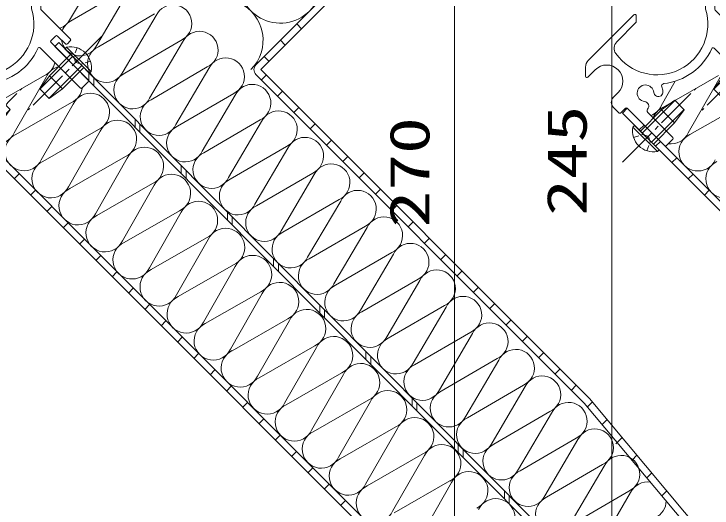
# Model space of a CAD drawing. Units: millimetres, scale not verified. Extents: x -791 to 791, y -562 to 562.
# Drawn here: x 258 to 409.3, y -220.9 to -113.9 of the extents above; entities that cross this region are included whole.
import ezdxf
from ezdxf.enums import TextEntityAlignment as Align

# ---------------------------------------------------------------- set-up
doc = ezdxf.new("R2010")
doc.units = ezdxf.units.MM
doc.header["$LTSCALE"] = 2
doc.linetypes.add('CHAIN2', pattern=[12, 9, -1, 1, -1])
doc.linetypes.add('DASHED1', pattern=[1.8, 1.2, -0.6])
doc.layers.add('0-2_USERZ', color=3, linetype='Continuous', lineweight=9)
doc.layers.add('1-1_SHAPE', color=7, linetype='Continuous', lineweight=9)
doc.styles.add('ＭＳ ゴシック', font='')
doc.styles.get('ＭＳ ゴシック').set_extended_font_data('MS Gothic')

# ---------------------------------------------------------------- blocks, each defined once
blk = doc.blocks.new('A$C25DB647E')
at = {"layer": '1-1_SHAPE'}
for p, q in [((-8.57, 0), (40.933, 0)), ((-155.89, -147.071), (-8.994, -0.176)), ((41.357, -0.176), (90.303, -49.121)), ((-7.337, -4.176), (-46.431, -43.269)), ((39.276, -4), (-6.913, -4)), ((76.757, -41.232), (39.7, -4.176)), ((91.181, -51.243), (91.181, -54.321)), ((-57.55, -54.388), (-147.861, -144.699)), ((83.639, -57.449), (66.103, -74.985)), ((86.468, -59.429), (84.488, -57.449)), ((90.303, -56.442), (87.316, -59.429)), ((62.568, -71.449), (72.781, -61.236)), ((65.255, -74.985), (62.568, -72.298)), ((-158.819, -178.352), (-158.819, -154.142)), ((-154.819, -158.996), (-154.819, -178.518)), ((-209.647, -200.828), (-189.843, -181.024)), ((-188.819, -181.449), (-188.819, -183.994)), ((-154.643, -178.942), (-142.05, -191.535)), ((-188.994, -184.418), (-197.259, -192.683)), ((-148.414, -190.262), (-150.394, -192.242)), ((-144.172, -193.656), (-147.566, -190.262)), ((-150.394, -193.09), (-134.272, -209.212)), ((-142.05, -192.383), (-143.323, -193.656)), ((-137.808, -212.748), (-155.115, -195.441)), ((-210.819, -207.623), (-210.819, -203.657)), ((-206.57, -204.823), (-209.794, -208.047)), ((-134.272, -210.061), (-136.959, -212.748)), ((-198.779, -216.831), (-196.671, -214.722)), ((-196.375, -223.477), (-198.779, -221.073)), ((-193.546, -221.497), (-195.526, -223.477)), ((-176.576, -237.619), (-192.698, -221.497)), ((-183.858, -223.266), (-173.04, -234.084)), ((-173.04, -234.932), (-175.727, -237.619))]:
    blk.add_line(p, q, dxfattribs=at)
for centre, radius, start, end in [((-8.57, -0.6), 0.6, 90, 135), ((40.933, -0.6), 0.6, 45, 90), ((-6.913, -4.6), 0.6, 90, 135), ((39.276, -4.6), 0.6, 45, 90), ((75.343, -42.646), 2, 256.99016, 45), ((-45.724, -43.976), 1, 135, 248.90775), ((-48.819, -52), 7.6, 5.92483, 68.90775), ((73.181, -52), 7.6, 76.99016, 129.07517), ((69.651, -47.653), 2, 129.07517, 309.07517), ((-48.819, -52), 3.6, 5.92483, 264.07517), ((-43.249, -51.422), 2, 185.92483, 5.92483), ((73.181, -52), 3.6, 230.92483, 129.07517), ((88.181, -51.243), 3, 0, 45), ((-56.842, -55.095), 1, 21.09225, 135), ((69.651, -56.347), 2, 50.92483, 230.92483), ((88.181, -54.321), 3, 315, 0), ((-48.819, -52), 7.6, 201.09225, 264.07517), ((-49.397, -57.57), 2, 264.07517, 84.07517), ((84.064, -57.873), 0.6, 45, 135), ((73.181, -52), 7.6, 230.92483, 262.60372), ((72.074, -60.528), 1, 315, 82.60372), ((86.892, -59.004), 0.6, 225, 315), ((62.992, -71.874), 0.6, 135, 225), ((65.679, -74.561), 0.6, 225, 315), ((-147.154, -145.407), 1, 135, 272.23562), ((-148.819, -154.142), 10, 135, 180), ((-146.819, -154), 7.6, 5.92483, 92.23562), ((-146.819, -154), 3.6, 5.92483, 264.07517), ((-141.249, -153.422), 2, 185.92483, 5.92483), ((-153.819, -158.996), 1, 35.51598, 180), ((-146.819, -154), 7.6, 215.51598, 264.07517), ((-147.397, -159.57), 2, 264.07517, 84.07517), ((-158.219, -178.352), 0.6, 180, 197.10795), ((-179.819, -185), 22, 215.73023, 17.10795), ((-189.419, -181.449), 0.6, 0, 135), ((-154.219, -178.518), 0.6, 180, 225), ((-189.419, -183.994), 0.6, 315, 0), ((-147.99, -190.686), 0.6, 45, 135), ((-194.431, -195.511), 4, 135, 215.73023), ((-149.97, -192.666), 0.6, 135, 225), ((-142.475, -191.959), 0.6, 315, 45), ((-179.819, -185), 26, 276.37029, 335.89106), ((-155.539, -195.865), 0.6, 45, 155.89106), ((-143.748, -193.232), 0.6, 225, 315), ((-206.819, -203.657), 4, 135, 180), ((-201.621, -209.772), 7, 315, 135), ((-210.219, -207.623), 0.6, 180, 315), ((-184.819, -215), 3.6, 5.92483, 264.07517), ((-176.823, -211.833), 1, 96.37029, 201.606), ((-134.697, -209.637), 0.6, 315, 45), ((-179.249, -214.422), 2, 185.92483, 5.92483), ((-184.819, -215), 7.6, 5.92483, 21.606), ((-137.384, -212.324), 0.6, 225, 315), ((-196.658, -218.952), 3, 135, 225), ((-185.397, -220.57), 2, 318.46814, 84.07517), ((-195.951, -223.053), 0.6, 225, 315), ((-193.122, -221.922), 0.6, 45, 135), ((-183.151, -222.559), 1, 138.46814, 225), ((-173.465, -234.508), 0.6, 315, 45), ((-176.152, -237.195), 0.6, 225, 315)]:
    blk.add_arc(centre, radius, start, end, dxfattribs=at)
blk = doc.blocks.new('A$C41E34B6F')
at = {"layer": '0-2_USERZ', "color": 4}
for p, q in [((0, -7.5), (0, 7.5)), ((-20, 2.9), (-13, 4)), ((0, 4), (-13, 4)), ((-20, -2.9), (-20, 2.9)), ((0, 2.8), (-20, 2.8)), ((0, -2.8), (-20, -2.8)), ((-20, -2.9), (-13, -4)), ((1.018, -7.5), (0, -7.5))]:
    blk.add_line(p, q, dxfattribs=at)
at = {"layer": '0-2_USERZ', "color": 1, "linetype": 'CHAIN2'}
blk.add_line((15, 0), (-30, 0), dxfattribs=at)
at = {"layer": '0-2_USERZ', "color": 4}
for points in [[(1.018, -7.5), (1.018, 7.5), (0, 7.5)], [(0, -4), (-13, -4), (-13, 4)]]:
    blk.add_lwpolyline(points, dxfattribs=at)
at = {"layer": '0-2_USERZ', "color": 4, "linetype": 'DASHED1'}
for points in [[(4.018, 4.1), (0.307, 2.29), (-0.91, 0)], [(4.018, -4.1), (0.307, -2.29), (-0.91, 0)]]:
    blk.add_lwpolyline(points, dxfattribs=at)
at = {"layer": '0-2_USERZ', "color": 4}
blk.add_arc((-4.054, 0), 9.054, 304.06671, 55.93329, dxfattribs=at)
blk = doc.blocks.new('A$C521773B6')
at = {"layer": '0-2_USERZ', "color": 4}
for p, q in [((-367.153, 307.268), (-352.839, 331.549)), ((-342.109, 320.764), (-366.464, 306.576)), ((-355.734, 295.79), (-341.421, 320.072)), ((-330.691, 309.286), (-355.046, 295.098)), ((-344.316, 284.313), (-330.002, 308.594)), ((-319.272, 297.808), (-343.627, 283.62)), ((-332.897, 272.835), (-318.583, 297.116)), ((-307.853, 286.331), (-332.208, 272.143)), ((-321.478, 261.357), (-307.165, 285.638)), ((-378.412, 282.625), (-402.494, 268.831)), ((-391.49, 257.832), (-377.706, 281.919)), ((-296.435, 274.853), (-320.79, 260.665)), ((-310.06, 249.879), (-295.746, 274.161)), ((-366.702, 270.919), (-390.784, 257.126)), ((-379.78, 246.127), (-365.996, 270.214)), ((-285.016, 263.375), (-309.371, 249.187)), ((-298.641, 238.402), (-284.328, 262.683)), ((-354.992, 259.214), (-379.074, 245.421)), ((-368.07, 234.421), (-354.286, 258.508)), ((-273.598, 251.897), (-297.953, 237.709)), ((-287.223, 226.924), (-272.909, 251.205)), ((-343.282, 247.509), (-367.363, 233.715)), ((-356.36, 222.716), (-342.576, 246.803)), ((-262.179, 240.419), (-286.534, 226.232)), ((-275.804, 215.446), (-261.49, 239.727)), ((-331.572, 235.804), (-355.653, 222.01)), ((-344.65, 211.011), (-330.866, 235.098)), ((-250.76, 228.942), (-275.115, 214.754)), ((-264.385, 203.968), (-250.072, 228.249)), ((-319.862, 224.098), (-343.943, 210.305)), ((-332.94, 199.306), (-319.156, 223.392)), ((-239.342, 217.464), (-263.697, 203.276)), ((-252.967, 192.49), (-238.653, 216.772)), ((-308.152, 212.393), (-332.233, 198.6)), ((-321.23, 187.6), (-307.446, 211.687)), ((-227.923, 205.986), (-252.278, 191.798)), ((-241.548, 181.013), (-227.235, 205.294)), ((-296.442, 200.688), (-320.523, 186.894)), ((-309.52, 175.895), (-295.736, 199.982)), ((-216.505, 194.508), (-240.86, 180.32)), ((-230.13, 169.535), (-215.816, 193.816)), ((-284.732, 188.983), (-308.813, 175.189)), ((-297.81, 164.19), (-284.026, 188.277)), ((-205.086, 183.03), (-229.441, 168.843)), ((-218.711, 158.057), (-204.397, 182.338)), ((-273.022, 177.277), (-297.103, 163.484)), ((-286.099, 152.484), (-272.316, 176.571)), ((-193.667, 171.553), (-218.022, 157.365)), ((-207.292, 146.579), (-192.979, 170.861)), ((-261.312, 165.572), (-285.393, 151.779)), ((-274.389, 140.779), (-260.606, 164.866)), ((-182.249, 160.075), (-206.604, 145.887)), ((-195.874, 135.101), (-181.56, 159.383)), ((-249.602, 153.867), (-273.683, 140.073)), ((-262.679, 129.074), (-248.896, 153.161)), ((-170.83, 148.597), (-195.185, 134.409)), ((-184.455, 123.624), (-170.142, 147.905)), ((-237.892, 142.161), (-261.973, 128.368)), ((-250.969, 117.369), (-237.186, 141.456)), ((-159.412, 137.119), (-183.766, 122.931)), ((-173.036, 112.146), (-158.723, 136.427)), ((-226.182, 130.456), (-250.263, 116.663)), ((-239.259, 105.663), (-225.476, 129.75)), ((-147.993, 125.642), (-172.348, 111.454)), ((-161.618, 100.668), (-147.304, 124.949)), ((-214.472, 118.751), (-238.553, 104.957)), ((-227.549, 93.958), (-213.766, 118.045)), ((-136.574, 114.164), (-160.929, 99.976)), ((-150.199, 89.19), (-135.886, 113.472)), ((-202.762, 107.046), (-226.843, 93.252)), ((-215.839, 82.253), (-202.056, 106.34)), ((-125.156, 102.686), (-149.511, 88.498)), ((-138.781, 77.713), (-124.467, 101.994))]:
    blk.add_line(p, q, dxfattribs=at)
at = {"layer": '0-2_USERZ'}
for p, q in [((-269.104, 304.989), (-266.983, 302.868)), ((-276.175, 297.918), (-274.054, 295.797)), ((-283.246, 290.847), (-281.125, 288.726)), ((-359.154, 280.403), (-359.154, 283.807)), ((-357.032, 278.27), (-357.032, 281.674)), ((-284.448, 280.735), (-282.327, 282.856)), ((-277.377, 273.664), (-275.255, 275.785)), ((-270.306, 266.593), (-268.184, 268.714)), ((-339.154, 260.29), (-339.154, 263.693)), ((-337.032, 258.156), (-337.032, 261.56)), ((-263.235, 259.522), (-261.113, 261.643)), ((-256.164, 252.451), (-254.042, 254.572)), ((-249.092, 245.38), (-246.971, 247.501)), ((-319.154, 240.176), (-319.154, 243.579)), ((-391.538, 237.919), (-389.417, 240.04)), ((-317.032, 238.042), (-317.032, 241.446)), ((-242.021, 238.309), (-239.9, 240.43)), ((-384.467, 230.848), (-382.346, 232.969)), ((-234.95, 231.238), (-232.829, 233.359)), ((-377.396, 223.776), (-375.275, 225.898)), ((-227.879, 224.167), (-225.758, 226.288)), ((-299.154, 220.062), (-299.154, 223.466)), ((-297.032, 217.928), (-297.032, 221.332)), ((-370.325, 216.705), (-368.203, 218.827)), ((-220.808, 217.095), (-218.687, 219.217)), ((-363.254, 209.634), (-361.132, 211.756)), ((-213.737, 210.024), (-211.616, 212.146)), ((-356.183, 202.563), (-354.061, 204.685)), ((-279.154, 199.948), (-279.154, 203.352)), ((-206.666, 202.953), (-204.545, 205.075)), ((-277.032, 197.814), (-277.032, 201.218)), ((-349.112, 195.492), (-346.99, 197.613)), ((-199.595, 195.882), (-197.474, 198.004)), ((-192.524, 188.811), (-190.403, 190.933)), ((-342.041, 188.421), (-339.919, 190.542)), ((-334.969, 181.35), (-332.848, 183.471)), ((-259.154, 179.834), (-259.154, 183.238)), ((-185.453, 181.74), (-183.332, 183.861)), ((-257.032, 177.701), (-257.032, 181.104)), ((-327.898, 174.279), (-325.777, 176.4)), ((-178.382, 174.669), (-176.26, 176.79)), ((-171.311, 167.598), (-169.189, 169.719)), ((-320.827, 167.208), (-318.706, 169.329)), ((-313.756, 160.137), (-311.635, 162.258)), ((-239.154, 159.72), (-239.154, 163.124)), ((-237.032, 157.587), (-237.032, 160.99)), ((-164.24, 160.527), (-162.118, 162.648)), ((-306.685, 153.066), (-304.564, 155.187)), ((-157.169, 153.456), (-155.047, 155.577)), ((-150.098, 146.385), (-147.976, 148.506)), ((-299.614, 145.995), (-297.493, 148.116)), ((-219.154, 139.606), (-219.154, 143.01)), ((-292.543, 138.924), (-290.422, 141.045)), ((-217.032, 137.473), (-217.032, 140.877)), ((-143.159, 139.181), (-141.029, 141.311)), ((-285.472, 131.853), (-283.351, 133.974)), ((-136.717, 131.481), (-134.587, 133.611)), ((-278.401, 124.781), (-276.28, 126.903)), ((-130.904, 123.151), (-128.146, 125.91)), ((-199.154, 119.492), (-199.154, 122.896)), ((-271.33, 117.71), (-269.209, 119.832)), ((-197.032, 117.359), (-197.032, 120.763)), ((-123.833, 116.08), (-121.704, 118.21)), ((-264.259, 110.639), (-262.137, 112.761)), ((-117.391, 108.38), (-115.262, 110.51)), ((-257.188, 103.568), (-255.066, 105.69)), ((-179.154, 99.378), (-179.154, 102.782)), ((-177.032, 97.245), (-177.032, 100.649)), ((-110.95, 100.68), (-108.82, 102.81)), ((-250.117, 96.497), (-247.995, 98.619))]:
    blk.add_line(p, q, dxfattribs=at)
at = {"layer": '0-2_USERZ', "color": 7}
for points in [[(-286.782, 287.312), (-141.825, 432.269), (-139.704, 430.147), (-284.66, 285.19), (-142.3, 142.83), (-84.92, 74.241), (-61.657, 50.978)], [(-61.657, 50.978), (-63.778, 48.856), (-87.135, 72.214), (-144.515, 140.802), (-286.782, 283.069)]]:
    blk.add_lwpolyline(points, dxfattribs=at)
at = {"layer": '0-2_USERZ'}
blk.add_lwpolyline([(-372.217, 296.945), (-142.301, 65.72), (-117.591, 41.01), (-119.289, 39.313), (-144.001, 64.025), (-373.919, 295.253)], close=True, dxfattribs=at)
at = {"layer": '0-2_USERZ', "color": 7}
for points in [[(-372.217, 296.945), (-142.301, 65.72), (-117.591, 41.01), (-119.289, 39.313), (-144.001, 64.025), (-373.919, 295.253)], [(-163.142, 13.766), (-417.879, 268.503), (-420.001, 266.381), (-165.264, 11.644)]]:
    blk.add_lwpolyline(points, close=True, dxfattribs=at)
at = {"layer": '0-2_USERZ', "color": 4}
for centre, radius, start, end in [((-276.262, 323.228), 17.916, 204.98633, 64.98633), ((-322.674, 305.154), 8.095, 294.85193, 154.85193), ((-301.605, 297.898), 17.916, 314.98633, 64.98633), ((-374.481, 310.708), 8.095, 289.13541, 334.85193), ((-363.062, 299.231), 8.095, 114.85193, 160.53594), ((-311.256, 293.676), 8.095, 294.85193, 154.85193), ((-363.062, 299.231), 8.095, 188.28992, 334.85193), ((-351.643, 287.753), 8.095, 114.85193, 334.85193), ((-381.912, 290.127), 8.279, 295.01164, 346.10587), ((-299.837, 282.198), 8.095, 294.85193, 154.85193), ((-370.202, 278.422), 8.279, 103.92132, 155.01164), ((-340.225, 276.275), 8.095, 114.85193, 334.85193), ((-288.418, 270.72), 8.095, 294.85193, 154.85193), ((-370.202, 278.422), 8.279, 295.01164, 352.95584), ((-358.492, 266.716), 8.279, 295.01164, 155.01164), ((-328.806, 264.797), 8.095, 114.85193, 334.85193), ((-277, 259.243), 8.095, 294.85193, 154.85193), ((-346.782, 255.011), 8.279, 295.01164, 155.01164), ((-317.388, 253.319), 8.095, 114.85193, 334.85193), ((-398.993, 261.329), 8.279, 261.92197, 335.01164), ((-387.283, 249.624), 8.279, 115.01164, 335.01164), ((-265.581, 247.765), 8.095, 294.85193, 154.85193), ((-335.072, 243.306), 8.279, 295.01164, 155.01164), ((-305.969, 241.842), 8.095, 114.85193, 334.85193), ((-375.573, 237.918), 8.279, 115.01164, 335.01164), ((-254.163, 236.287), 8.095, 294.85193, 154.85193), ((-323.362, 231.601), 8.279, 295.01164, 155.01164), ((-294.55, 230.364), 8.095, 114.85193, 334.85193), ((-363.863, 226.213), 8.279, 115.01164, 335.01164), ((-242.744, 224.809), 8.095, 294.85193, 154.85193), ((-311.652, 219.895), 8.279, 295.01164, 155.01164), ((-283.132, 218.886), 8.095, 114.85193, 334.85193), ((-352.153, 214.508), 8.279, 115.01164, 335.01164), ((-231.325, 213.332), 8.095, 294.85193, 154.85193), ((-299.942, 208.19), 8.279, 295.01164, 155.01164), ((-271.713, 207.408), 8.095, 114.85193, 334.85193), ((-340.443, 202.803), 8.279, 115.01164, 335.01164), ((-219.907, 201.854), 8.095, 294.85193, 154.85193), ((-288.232, 196.485), 8.279, 295.01164, 155.01164), ((-260.295, 195.93), 8.095, 114.85193, 334.85193), ((-328.733, 191.097), 8.279, 115.01164, 335.01164), ((-208.488, 190.376), 8.095, 294.85193, 154.85193), ((-276.522, 184.779), 8.279, 295.01164, 155.01164), ((-248.876, 184.453), 8.095, 114.85193, 334.85193), ((-317.023, 179.392), 8.279, 115.01164, 335.01164), ((-197.07, 178.898), 8.095, 294.85193, 154.85193), ((-264.812, 173.074), 8.279, 295.01164, 155.01164), ((-237.457, 172.975), 8.095, 114.85193, 334.85193), ((-185.651, 167.42), 8.095, 294.85193, 154.85193), ((-305.313, 167.687), 8.279, 115.01164, 335.01164), ((-253.102, 161.369), 8.279, 295.01164, 155.01164), ((-226.039, 161.497), 8.095, 114.85193, 334.85193), ((-293.603, 155.982), 8.279, 115.01164, 335.01164), ((-174.232, 155.943), 8.095, 294.85193, 154.85193), ((-241.392, 149.664), 8.279, 295.01164, 155.01164), ((-214.62, 150.019), 8.095, 114.85193, 334.85193), ((-281.893, 144.276), 8.279, 115.01164, 335.01164), ((-162.814, 144.465), 8.095, 294.85193, 154.85193), ((-229.682, 137.958), 8.279, 295.01164, 155.01164), ((-203.201, 138.542), 8.095, 114.85193, 334.85193), ((-270.183, 132.571), 8.279, 115.01164, 335.01164), ((-151.395, 132.987), 8.095, 294.85193, 154.85193), ((-217.972, 126.253), 8.279, 295.01164, 155.01164), ((-191.783, 127.064), 8.095, 114.85193, 334.85193), ((-258.473, 120.866), 8.279, 115.01164, 335.01164), ((-139.976, 121.509), 8.095, 294.85193, 154.85193), ((-206.262, 114.548), 8.279, 295.01164, 155.01164), ((-180.364, 115.586), 8.095, 114.85193, 334.85193), ((-128.558, 110.032), 8.095, 294.85193, 154.85193), ((-246.763, 109.16), 8.279, 115.01164, 335.01164), ((-194.552, 102.843), 8.279, 295.01164, 155.01164), ((-168.946, 104.108), 8.095, 114.85193, 334.85193), ((-117.139, 98.554), 8.095, 80.89108, 154.85193), ((-235.053, 97.455), 8.279, 115.01164, 335.01164), ((-157.527, 92.63), 8.095, 114.85193, 334.85193), ((-182.842, 91.137), 8.279, 295.01164, 155.01164), ((-117.139, 98.554), 8.095, 294.85193, 358.93906)]:
    blk.add_arc(centre, radius, start, end, dxfattribs=at)
at = {"layer": '0-2_USERZ', "color": 7}
blk.add_arc((-284.66, 285.19), 3, 135, 225, dxfattribs=at)
at = {"layer": '0-2_USERZ'}
blk.add_blockref('A$C25DB647E', (-225.181, 490), dxfattribs=at)
for p, rotation in [((-364.237, 288.92), 45), ((-409.411, 255.792), 225)]:
    blk.add_blockref('A$C41E34B6F', p, dxfattribs=dict(at, rotation=rotation))
blk = doc.blocks.new('A$C41AF3956')
at = {"layer": '0-2_USERZ', "color": 4}
for p, q in [((-322.412, 282.625), (-346.494, 268.831)), ((-335.49, 257.832), (-321.706, 281.919)), ((-347.2, 269.537), (-341.077, 280.237)), ((-310.702, 270.919), (-334.784, 257.126))]:
    blk.add_line(p, q, dxfattribs=at)
at = {"layer": '0-2_USERZ'}
for p, q in [((-356.751, 259.132), (-354.63, 261.253)), ((-349.68, 252.061), (-347.559, 254.182)), ((-342.609, 244.99), (-340.488, 247.111)), ((-335.538, 237.919), (-333.417, 240.04)), ((-328.467, 230.848), (-326.346, 232.969))]:
    blk.add_line(p, q, dxfattribs=at)
at = {"layer": '0-2_USERZ', "color": 7}
blk.add_lwpolyline([(-107.142, 13.766), (-361.879, 268.503), (-364.001, 266.381), (-109.264, 11.644)], close=True, dxfattribs=at)
at = {"layer": '0-2_USERZ', "color": 4}
for centre, start, end in [((-354.703, 273.034), 291.66976, 335.01164), ((-342.993, 261.329), 115.01164, 158.35561), ((-342.993, 261.329), 261.92197, 335.01164), ((-331.283, 249.624), 115.01164, 335.01164), ((-319.573, 237.918), 115.01164, 335.01164)]:
    blk.add_arc(centre, 8.279, start, end, dxfattribs=at)
at = {"layer": '0-2_USERZ'}
blk.add_blockref('A$C25DB647E', (-169.181, 490), dxfattribs=at)
for p, rotation in [((-308.237, 288.92), 45), ((-353.411, 255.792), 225)]:
    blk.add_blockref('A$C41E34B6F', p, dxfattribs=dict(at, rotation=rotation))

msp = doc.modelspace()

# ---------------------------------------------------------------- linework, layer by layer
at = {"layer": '0-2_USERZ'}
for p, q in [((353.481, -17.588), (353.481, -279.588)), ((387.553, -27.586), (387.553, -264.586))]:
    msp.add_line(p, q, dxfattribs=at)

# ---------------------------------------------------------------- block references
at = {"layer": '0-2_USERZ', "xscale": 0.5, "yscale": 0.5}
for name, p in [('A$C521773B6', (453.855, -268.586)), ('A$C41AF3956', (571.855, -268.613))]:
    msp.add_blockref(name, p, dxfattribs=at)

# ---------------------------------------------------------------- texts
at = {"layer": '0-2_USERZ', "style": 'ＭＳ ゴシック', "width": 1.35}
for s, p in [('245', (384.719, -157.657)), ('270', (350.646, -160.159))]:
    msp.add_text(s, height=8.666, rotation=90, dxfattribs=at).set_placement(p, align=Align.BOTTOM_LEFT)

doc.saveas('drawing.dxf')
